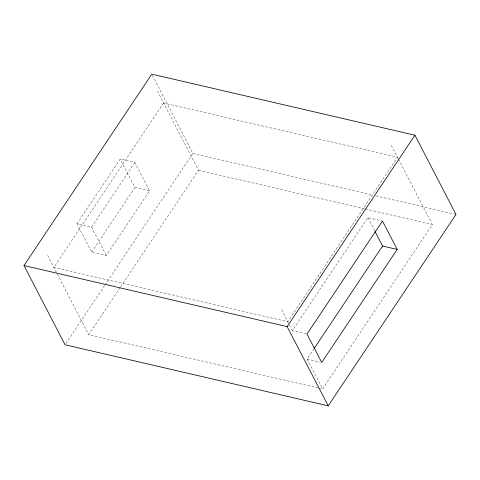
<?xml version="1.0" encoding="UTF-8"?>
<svg xmlns="http://www.w3.org/2000/svg" width="480" height="480" viewBox="0 0 480 480"><rect width="100%" height="100%" fill="white"/><g stroke="black" fill="none" stroke-linecap="round" stroke-linejoin="round"><path stroke-width="0.36" stroke-dasharray="2.4 1.8" d="M76.98 223.776L120.186 159.06L134.814 162.456L149.538 190.854L106.332 255.57L91.704 252.174L76.98 223.776L91.614 227.172L106.332 255.57M91.614 227.172L134.814 162.456M91.704 252.174L134.904 187.458L120.186 159.06M65.904 343.542L104.61 285.558M105.03 284.934L192.852 153.384L152.472 75.486M318.228 387.942L88.71 334.686L120.306 287.358M120.726 286.734L198.468 170.274L157.398 91.044M306.312 333.888L292.38 330.654L367.836 217.62L381.774 220.854M398.514 159.252L432.36 224.55L322.602 388.956L307.104 359.058L313.734 349.122M192.852 153.384L372.9 195.162M375.816 195.84L456 214.446M198.468 170.274L364.596 208.824M365.328 208.992L432.36 224.55M134.904 187.458L149.538 190.854M307.104 359.058L320.34 362.13M318.96 388.11L322.602 388.956M391.29 145.314L398.172 158.592M367.836 217.62L374.688 230.832M281.532 309.726L289.056 324.246M289.392 324.888L292.38 330.654M47.64 255.45L88.71 334.686M163.596 103.002L53.838 267.414L287.73 321.684L397.488 157.272L163.596 103.002"/><path stroke-width="0.72" d="M24 265.554L151.782 74.154L414.93 135.21L456 214.446L328.218 405.846L65.07 344.79L24 265.554L287.148 326.616L328.218 405.846M287.148 326.616L414.93 135.21M314.148 348.498L382.56 246.024L375.03 231.492M397.194 249.42L321.732 362.454L307.008 334.05L382.47 221.016L397.194 249.42L382.56 246.024"/></g></svg>
